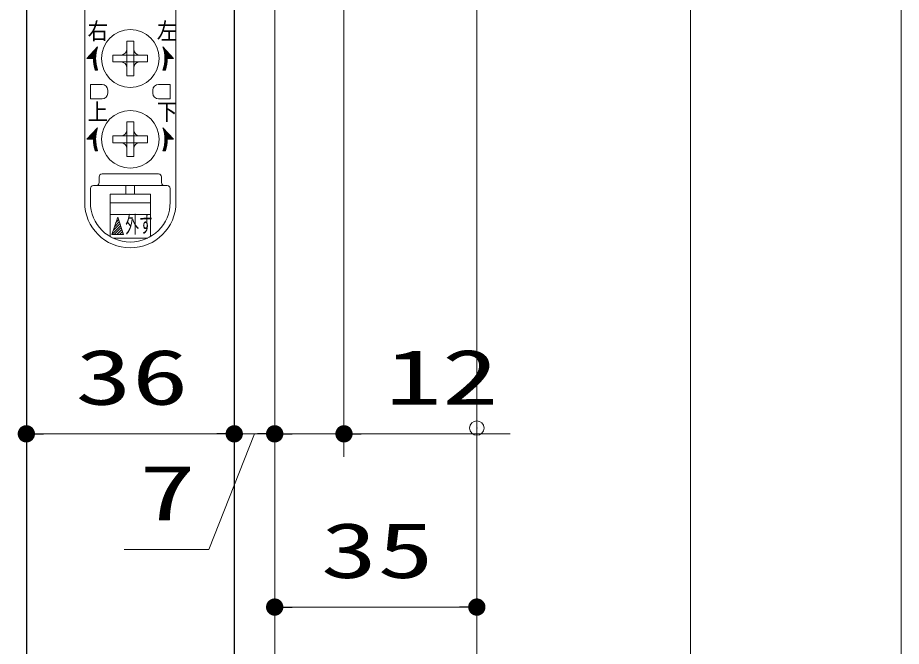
# Model space of a CAD drawing. Units: millimetres, scale not verified. Extents: x -1306 to 1306, y -607 to 607.
# Drawn here: x -776.2 to -623.2, y 276 to 384.8 of the extents above; entities that cross this region are included whole.
import ezdxf
from ezdxf.enums import TextEntityAlignment as Align

# ---------------------------------------------------------------- set-up
doc = ezdxf.new("R2010")
doc.units = ezdxf.units.MM
doc.header["$LTSCALE"] = 5
doc.header["$PDMODE"] = 32
doc.header["$PDSIZE"] = 2.5
for name, color, linetype, lineweight in [('0-D_線(白)', 7, 'Continuous', 30), ('1-0_線(水)', 4, 'Continuous', 9), ('1-1_寸法線', 3, 'Continuous', 13), ('1-4_DEFPOINTS', 7, 'Continuous', 5), ('1-5_0', 3, 'Continuous', 25)]:
    doc.layers.add(name, color=color, linetype=linetype, lineweight=lineweight)
doc.styles.add('ＭＳ ゴシック', font='')
doc.styles.get('ＭＳ ゴシック').set_extended_font_data('MS Gothic')

# ---------------------------------------------------------------- blocks, each defined once
blk = doc.blocks.new('_DOT')
at = {"layer": '1-5_0'}
blk.add_line((-2.5, 0), (-5, 0), dxfattribs=at)
for points in [[(0, 0), (-2.5, 0), (-2.48, 0.313)], [(0, 0), (-2.48, -0.313), (-2.5, 0)], [(0, 0), (-2.48, 0.313), (-2.421, 0.622)], [(0, 0), (-2.421, -0.622), (-2.48, -0.313)], [(0, 0), (-2.421, 0.622), (-2.324, 0.92)], [(0, 0), (-2.324, -0.92), (-2.421, -0.622)], [(0, 0), (-2.324, 0.92), (-2.191, 1.204)], [(0, 0), (-2.191, -1.204), (-2.324, -0.92)], [(0, 0), (-2.191, 1.204), (-2.023, 1.469)], [(0, 0), (-2.023, -1.469), (-2.191, -1.204)], [(0, 0), (-2.023, 1.469), (-1.822, 1.711)], [(0, 0), (-1.822, -1.711), (-2.023, -1.469)], [(0, 0), (-1.822, 1.711), (-1.594, 1.926)], [(0, 0), (-1.594, -1.926), (-1.822, -1.711)], [(0, 0), (-1.594, 1.926), (-1.34, 2.111)], [(0, 0), (-1.34, -2.111), (-1.594, -1.926)], [(0, 0), (-1.34, 2.111), (-1.064, 2.262)], [(0, 0), (-1.064, -2.262), (-1.34, -2.111)], [(0, 0), (-1.064, 2.262), (-0.773, 2.378)], [(0, 0), (-0.773, -2.378), (-1.064, -2.262)], [(0, 0), (-0.773, 2.378), (-0.468, 2.456)], [(0, 0), (-0.468, -2.456), (-0.773, -2.378)], [(0, 0), (-0.468, 2.456), (-0.157, 2.495)], [(0, 0), (-0.157, -2.495), (-0.468, -2.456)], [(0, 0), (-0.157, 2.495), (0.157, 2.495)], [(0, 0), (0.157, -2.495), (-0.157, -2.495)], [(0, 0), (0.157, 2.495), (0.468, 2.456)], [(0, 0), (0.468, 2.456), (0.773, 2.378)], [(0, 0), (0.773, 2.378), (1.064, 2.262)], [(0, 0), (1.064, 2.262), (1.34, 2.111)], [(0, 0), (1.34, 2.111), (1.594, 1.926)], [(0, 0), (1.594, 1.926), (1.822, 1.711)], [(0, 0), (1.822, 1.711), (2.023, 1.469)], [(0, 0), (2.023, 1.469), (2.191, 1.204)], [(0, 0), (2.191, 1.204), (2.324, 0.92)], [(0, 0), (2.324, 0.92), (2.421, 0.622)], [(0, 0), (2.421, 0.622), (2.48, 0.313)], [(0, 0), (2.48, 0.313), (2.5, 0)], [(0, 0), (0.468, -2.456), (0.157, -2.495)], [(0, 0), (0.773, -2.378), (0.468, -2.456)], [(0, 0), (1.064, -2.262), (0.773, -2.378)], [(0, 0), (1.34, -2.111), (1.064, -2.262)], [(0, 0), (1.594, -1.926), (1.34, -2.111)], [(0, 0), (1.822, -1.711), (1.594, -1.926)], [(0, 0), (2.023, -1.469), (1.822, -1.711)], [(0, 0), (2.191, -1.204), (2.023, -1.469)], [(0, 0), (2.324, -0.92), (2.191, -1.204)], [(0, 0), (2.421, -0.622), (2.324, -0.92)], [(0, 0), (2.48, -0.313), (2.421, -0.622)], [(0, 0), (2.5, 0), (2.48, -0.313)]]:
    blk.add_solid(points, dxfattribs=at)

msp = doc.modelspace()

# ---------------------------------------------------------------- linework, layer by layer
at = {"layer": '0-D_線(白)'}
for p, q in [((-774.718, 387.76), (-774.718, 163.761)), ((-738.718, 387.76), (-738.718, 163.761))]:
    msp.add_line(p, q, dxfattribs=at)
at = {"layer": '1-0_線(水)'}
for p, q in [((-696.718, 163.761), (-696.718, 399.76)), ((-659.721, 163.761), (-659.721, 399.76)), ((-731.718, 163.761), (-731.718, 397.26)), ((-764.616, 387.76), (-764.616, 352.86)), ((-748.816, 387.76), (-748.816, 352.86)), ((-762.49, 379.309), (-762.645, 379.464)), ((-762.444, 379.488), (-762.537, 379.581)), ((-762.397, 379.666), (-762.43, 379.698)), ((-757.316, 380.76), (-756.716, 380.76)), ((-757.316, 379.36), (-757.316, 380.76)), ((-751.035, 379.666), (-751.002, 379.698)), ((-750.988, 379.488), (-750.894, 379.581)), ((-750.942, 379.309), (-750.787, 379.464)), ((-763.859, 377.76), (-764.045, 377.946)), ((-763.635, 377.76), (-763.937, 378.062)), ((-763.41, 377.76), (-763.829, 378.179)), ((-763.186, 377.76), (-763.722, 378.296)), ((-762.961, 377.76), (-763.614, 378.413)), ((-762.737, 377.76), (-763.506, 378.53)), ((-762.7, 377.948), (-763.399, 378.647)), ((-762.682, 378.155), (-763.291, 378.763)), ((-762.665, 378.361), (-763.183, 378.88)), ((-762.647, 378.568), (-763.076, 378.997)), ((-762.629, 378.775), (-762.968, 379.114)), ((-762.583, 378.953), (-762.86, 379.231)), ((-762.537, 379.131), (-762.753, 379.348)), ((-757.316, 378.36), (-757.316, 379.36)), ((-757.316, 377.76), (-757.316, 378.36)), ((-756.716, 378.36), (-756.116, 378.36)), ((-756.116, 378.36), (-755.116, 378.36)), ((-755.116, 378.36), (-753.716, 378.36)), ((-753.716, 378.36), (-753.716, 377.76)), ((-750.895, 379.131), (-750.679, 379.348)), ((-750.849, 378.953), (-750.571, 379.231)), ((-750.803, 378.775), (-750.464, 379.114)), ((-750.785, 378.568), (-750.356, 378.997)), ((-750.767, 378.361), (-750.248, 378.88)), ((-750.75, 378.155), (-750.141, 378.763)), ((-750.732, 377.948), (-750.033, 378.647)), ((-750.695, 377.76), (-749.925, 378.53)), ((-750.471, 377.76), (-749.818, 378.413)), ((-750.246, 377.76), (-749.71, 378.296)), ((-750.022, 377.76), (-749.602, 378.179)), ((-749.797, 377.76), (-749.495, 378.062)), ((-749.573, 377.76), (-749.387, 377.946)), ((-764.084, 377.76), (-764.152, 377.829)), ((-762.672, 377.246), (-763.11, 377.684)), ((-762.651, 377.001), (-763.09, 377.44)), ((-762.63, 376.756), (-763.071, 377.196)), ((-762.554, 376.454), (-763.052, 376.952)), ((-762.475, 376.151), (-763.024, 376.7)), ((-762.693, 377.492), (-762.961, 377.76)), ((-762.396, 375.847), (-762.952, 376.403)), ((-762.714, 377.737), (-762.737, 377.76)), ((-759.716, 377.16), (-759.716, 377.76)), ((-758.316, 377.16), (-759.716, 377.16)), ((-757.316, 377.16), (-758.316, 377.16)), ((-756.716, 377.16), (-757.316, 377.16)), ((-756.116, 377.76), (-756.116, 377.16)), ((-756.116, 377.16), (-756.116, 376.16)), ((-751.036, 375.847), (-750.48, 376.403)), ((-750.957, 376.151), (-750.408, 376.7)), ((-750.878, 376.454), (-750.38, 376.952)), ((-750.801, 376.756), (-750.361, 377.196)), ((-750.781, 377.001), (-750.341, 377.44)), ((-750.76, 377.246), (-750.322, 377.684)), ((-750.739, 377.492), (-750.471, 377.76)), ((-750.718, 377.737), (-750.695, 377.76)), ((-749.348, 377.76), (-749.279, 377.829)), ((-762.533, 375.76), (-762.88, 376.107)), ((-762.757, 375.76), (-762.808, 375.81)), ((-762.373, 375.76), (-762.795, 375.76)), ((-756.116, 376.16), (-756.116, 374.76)), ((-751.059, 375.76), (-750.636, 375.76)), ((-750.899, 375.76), (-750.552, 376.107)), ((-750.675, 375.76), (-750.624, 375.81)), ((-756.116, 374.76), (-756.716, 374.76)), ((-763.616, 373.26), (-761.616, 373.26)), ((-763.616, 370.76), (-763.616, 373.26)), ((-760.616, 372.26), (-760.616, 371.76)), ((-760.616, 372.26), (-760.616, 371.76)), ((-752.816, 372.26), (-752.816, 371.76)), ((-749.816, 373.26), (-751.816, 373.26)), ((-749.816, 370.76), (-749.816, 373.26)), ((-761.616, 370.76), (-763.616, 370.76)), ((-751.816, 370.76), (-749.816, 370.76)), ((-762.397, 365.666), (-762.43, 365.698)), ((-757.316, 366.76), (-756.716, 366.76)), ((-757.316, 365.36), (-757.316, 366.76)), ((-756.716, 366.76), (-756.116, 366.76)), ((-756.116, 366.76), (-756.116, 365.36)), ((-751.035, 365.666), (-751.002, 365.698)), ((-763.41, 363.76), (-763.829, 364.179)), ((-763.186, 363.76), (-763.722, 364.296)), ((-762.961, 363.76), (-763.614, 364.413)), ((-762.737, 363.76), (-763.506, 364.53)), ((-762.7, 363.948), (-763.399, 364.647)), ((-762.682, 364.155), (-763.291, 364.763)), ((-762.665, 364.361), (-763.183, 364.88)), ((-762.647, 364.568), (-763.076, 364.997)), ((-762.629, 364.775), (-762.968, 365.114)), ((-762.583, 364.953), (-762.86, 365.231)), ((-762.537, 365.131), (-762.753, 365.348)), ((-762.49, 365.309), (-762.645, 365.464)), ((-762.444, 365.488), (-762.537, 365.581)), ((-757.316, 364.36), (-757.316, 365.36)), ((-757.316, 363.76), (-757.316, 364.36)), ((-756.716, 364.36), (-756.116, 364.36)), ((-756.116, 364.36), (-755.116, 364.36)), ((-755.116, 364.36), (-753.716, 364.36)), ((-753.716, 364.36), (-753.716, 363.76)), ((-750.988, 365.488), (-750.894, 365.581)), ((-750.942, 365.309), (-750.787, 365.464)), ((-750.895, 365.131), (-750.679, 365.348)), ((-750.849, 364.953), (-750.571, 365.231)), ((-750.803, 364.775), (-750.464, 365.114)), ((-750.785, 364.568), (-750.356, 364.997)), ((-750.767, 364.361), (-750.248, 364.88)), ((-750.75, 364.155), (-750.141, 364.763)), ((-750.732, 363.948), (-750.033, 364.647)), ((-750.695, 363.76), (-749.925, 364.53)), ((-750.471, 363.76), (-749.818, 364.413)), ((-750.246, 363.76), (-749.71, 364.296)), ((-750.022, 363.76), (-749.602, 364.179)), ((-764.084, 363.76), (-764.152, 363.829)), ((-763.859, 363.76), (-764.045, 363.946)), ((-763.635, 363.76), (-763.937, 364.062)), ((-762.672, 363.246), (-763.11, 363.684)), ((-762.651, 363.001), (-763.09, 363.44)), ((-762.63, 362.756), (-763.071, 363.196)), ((-762.554, 362.454), (-763.052, 362.952)), ((-762.475, 362.151), (-763.024, 362.7)), ((-762.693, 363.492), (-762.961, 363.76)), ((-762.714, 363.737), (-762.737, 363.76)), ((-759.716, 363.16), (-759.716, 363.76)), ((-758.316, 363.16), (-759.716, 363.16)), ((-757.316, 363.16), (-758.316, 363.16)), ((-756.716, 363.16), (-757.316, 363.16)), ((-756.116, 363.76), (-756.116, 363.16)), ((-756.116, 363.16), (-756.116, 362.16)), ((-750.957, 362.151), (-750.408, 362.7)), ((-750.878, 362.454), (-750.38, 362.952)), ((-750.801, 362.756), (-750.361, 363.196)), ((-750.781, 363.001), (-750.341, 363.44)), ((-750.76, 363.246), (-750.322, 363.684)), ((-750.739, 363.492), (-750.471, 363.76)), ((-750.718, 363.737), (-750.695, 363.76)), ((-749.797, 363.76), (-749.495, 364.062)), ((-749.573, 363.76), (-749.387, 363.946)), ((-749.348, 363.76), (-749.279, 363.829)), ((-762.396, 361.847), (-762.952, 362.403)), ((-762.533, 361.76), (-762.88, 362.107)), ((-762.757, 361.76), (-762.808, 361.81)), ((-762.373, 361.76), (-762.795, 361.76)), ((-756.116, 362.16), (-756.116, 360.76)), ((-751.059, 361.76), (-750.636, 361.76)), ((-751.036, 361.847), (-750.48, 362.403)), ((-750.899, 361.76), (-750.552, 362.107)), ((-750.675, 361.76), (-750.624, 361.81)), ((-756.116, 360.76), (-756.716, 360.76)), ((-762.116, 357.26), (-762.116, 356.26)), ((-762.116, 356.76), (-762.116, 356.26)), ((-751.816, 357.76), (-761.616, 357.76)), ((-751.316, 357.26), (-751.316, 356.26)), ((-763.616, 355.26), (-763.616, 352.86)), ((-762.616, 355.76), (-763.116, 355.76)), ((-750.816, 355.76), (-762.616, 355.76)), ((-757.466, 354.26), (-757.466, 355.76)), ((-755.966, 354.26), (-755.966, 355.76)), ((-750.316, 355.76), (-750.816, 355.76)), ((-749.816, 355.26), (-749.816, 352.86)), ((-753.216, 352.76), (-760.216, 352.76)), ((-753.216, 350.76), (-760.216, 350.76)), ((-759.643, 348.013), (-758.52, 349.137)), ((-759.419, 348.687), (-758.632, 349.473)), ((-759.194, 349.36), (-758.744, 349.81)), ((-758.97, 350.034), (-758.857, 350.147)), ((-759.868, 347.34), (-758.408, 348.8)), ((-759.499, 347.26), (-758.295, 348.463)), ((-759.05, 347.26), (-758.183, 348.126)), ((-758.601, 347.26), (-758.071, 347.789)), ((-758.152, 347.26), (-757.959, 347.453)), ((-759.744, 346.66), (-753.688, 346.66))]:
    msp.add_line(p, q, dxfattribs=at)
for points in [[(-763.116, 377.76), (-764.216, 377.76), (-762.373, 379.76)], [(-756.716, 380.76), (-756.116, 380.76), (-756.116, 379.36)], [(-750.316, 377.76), (-749.216, 377.76), (-751.059, 379.76)], [(-759.716, 377.76), (-759.716, 378.36), (-758.316, 378.36)], [(-758.316, 378.36), (-757.316, 378.36), (-756.716, 378.36)], [(-756.116, 379.36), (-756.116, 378.36), (-756.116, 377.76)], [(-757.316, 376.16), (-757.316, 377.16), (-757.316, 377.76)], [(-755.116, 377.16), (-756.116, 377.16), (-756.716, 377.16)], [(-753.716, 377.76), (-753.716, 377.16), (-755.116, 377.16)], [(-756.716, 374.76), (-757.316, 374.76), (-757.316, 376.16)], [(-763.116, 363.76), (-764.216, 363.76), (-762.373, 365.76)], [(-750.316, 363.76), (-749.216, 363.76), (-751.059, 365.76)], [(-759.716, 363.76), (-759.716, 364.36), (-758.316, 364.36)], [(-758.316, 364.36), (-757.316, 364.36), (-756.716, 364.36)], [(-756.116, 365.36), (-756.116, 364.36), (-756.116, 363.76)], [(-757.316, 362.16), (-757.316, 363.16), (-757.316, 363.76)], [(-755.116, 363.16), (-756.116, 363.16), (-756.716, 363.16)], [(-753.716, 363.76), (-753.716, 363.16), (-755.116, 363.16)], [(-756.716, 360.76), (-757.316, 360.76), (-757.316, 362.16)], [(-753.216, 346.913), (-753.216, 350.76), (-753.216, 354.26), (-760.216, 354.26)], [(-760.216, 346.913), (-760.216, 350.76), (-760.216, 354.26)]]:
    msp.add_lwpolyline(points, dxfattribs=at)
msp.add_lwpolyline([(-759.894, 347.26), (-758.894, 350.26), (-757.894, 347.26)], close=True, dxfattribs=at)
for centre in [(-756.716, 377.76), (-756.716, 363.76)]:
    msp.add_circle(centre, 5, dxfattribs=at)
for centre, radius, start, end in [((-756.716, 377.76), 6, 160.52878, 199.47122), ((-756.716, 377.76), 6, 340.52878, 19.47122), ((-758.316, 379.36), 1, 270, 0), ((-755.116, 379.36), 1, 180, 270), ((-756.716, 377.76), 6.4, 180, 198.20996), ((-758.316, 376.16), 1, 0, 90), ((-755.116, 376.16), 1, 90, 180), ((-756.716, 377.76), 6.4, 341.79004, 0), ((-761.616, 372.26), 1, 0, 90), ((-751.816, 372.26), 1, 90, 180), ((-761.616, 371.76), 1, 270, 0), ((-751.816, 371.76), 1, 180, 270), ((-756.716, 363.76), 6, 160.52878, 199.47122), ((-756.716, 363.76), 6, 340.52878, 19.47122), ((-758.316, 365.36), 1, 270, 0), ((-755.116, 365.36), 1, 180, 270), ((-756.716, 363.76), 6.4, 180, 198.20996), ((-758.316, 362.16), 1, 0, 90), ((-755.116, 362.16), 1, 90, 180), ((-756.716, 363.76), 6.4, 341.79004, 0), ((-761.616, 357.26), 0.5, 90, 180), ((-751.816, 357.26), 0.5, 0, 90), ((-763.116, 355.26), 0.5, 90, 180), ((-762.616, 356.26), 0.5, 270, 0), ((-750.816, 356.26), 0.5, 180, 270), ((-750.316, 355.26), 0.5, 0, 90), ((-756.716, 352.86), 7.9, 180, 0), ((-756.716, 352.86), 6.9, 180, 0)]:
    msp.add_arc(centre, radius, start, end, dxfattribs=at)
at = {"layer": '1-1_寸法線'}
for p, q in [((-623.221, 396.76), (-623.221, -77.24)), ((-719.718, 389.26), (-719.718, 308.76)), ((-774.718, 379.76), (-774.718, 308.76)), ((-738.718, 379.76), (-738.718, 308.76)), ((-738.718, 379.76), (-738.718, 308.76)), ((-731.718, 379.76), (-731.718, 308.76)), ((-731.718, 379.76), (-731.718, 308.76)), ((-771.718, 312.76), (-741.718, 312.76)), ((-741.718, 312.76), (-744.718, 312.76)), ((-738.718, 312.76), (-731.718, 312.76)), ((-738.718, 312.76), (-731.718, 312.76)), ((-734.718, 312.76), (-737.718, 312.76)), ((-731.718, 312.76), (-719.718, 312.76)), ((-728.718, 312.76), (-725.718, 312.76)), ((-716.718, 312.76), (-690.956, 312.76)), ((-731.718, 304.76), (-731.718, 278.76)), ((-696.718, 305.76), (-696.718, 278.76)), ((-728.718, 282.76), (-699.718, 282.76))]:
    msp.add_line(p, q, dxfattribs=at)
msp.add_lwpolyline([(-735.218, 312.76), (-743.092, 292.725), (-757.759, 292.725)], dxfattribs=at)
at = {"layer": '1-4_DEFPOINTS'}
for p in [(-738.718, 312.76), (-731.718, 312.76), (-719.718, 312.76), (-696.718, 313.76), (-696.718, 282.76)]:
    msp.add_point(p, dxfattribs=at)

# ---------------------------------------------------------------- block references
at = {"layer": '1-1_寸法線', "xscale": 0.6, "yscale": 0.6, "rotation": 180}
for p in [(-774.718, 312.76), (-731.718, 312.76), (-719.718, 312.76), (-731.718, 282.76)]:
    msp.add_blockref('_DOT', p, dxfattribs=at)
at = {"layer": '1-1_寸法線', "xscale": 0.6, "yscale": 0.6}
for p in [(-738.718, 312.76), (-738.718, 312.76), (-731.718, 312.76), (-696.718, 282.76)]:
    msp.add_blockref('_DOT', p, dxfattribs=at)

# ---------------------------------------------------------------- texts
at = {"layer": '1-0_線(水)', "style": 'ＭＳ ゴシック'}
for s, height, width, p in [('右', 2.896, 0.9, (-764.116, 380.205)), ('左', 2.896, 0.9, (-752.116, 380.205)), ('上', 2.896, 0.9, (-764.116, 366.205)), ('下', 2.896, 0.9, (-752.116, 366.205)), ('外す', 2.886, 0.6, (-757.574, 346.705))]:
    msp.add_text(s, height=height, dxfattribs=dict(at, width=width)).set_placement(p, align=Align.BOTTOM_LEFT)
at = {"layer": '1-1_寸法線', "style": 'ＭＳ ゴシック', "width": 1.5}
for s, p in [('36', (-766.241, 314.909)), ('12', (-712.575, 314.909)), ('7', (-755.188, 294.875)), ('35', (-723.741, 284.909))]:
    msp.add_text(s, height=9.604, dxfattribs=at).set_placement(p, align=Align.BOTTOM_LEFT)

doc.saveas('drawing.dxf')
